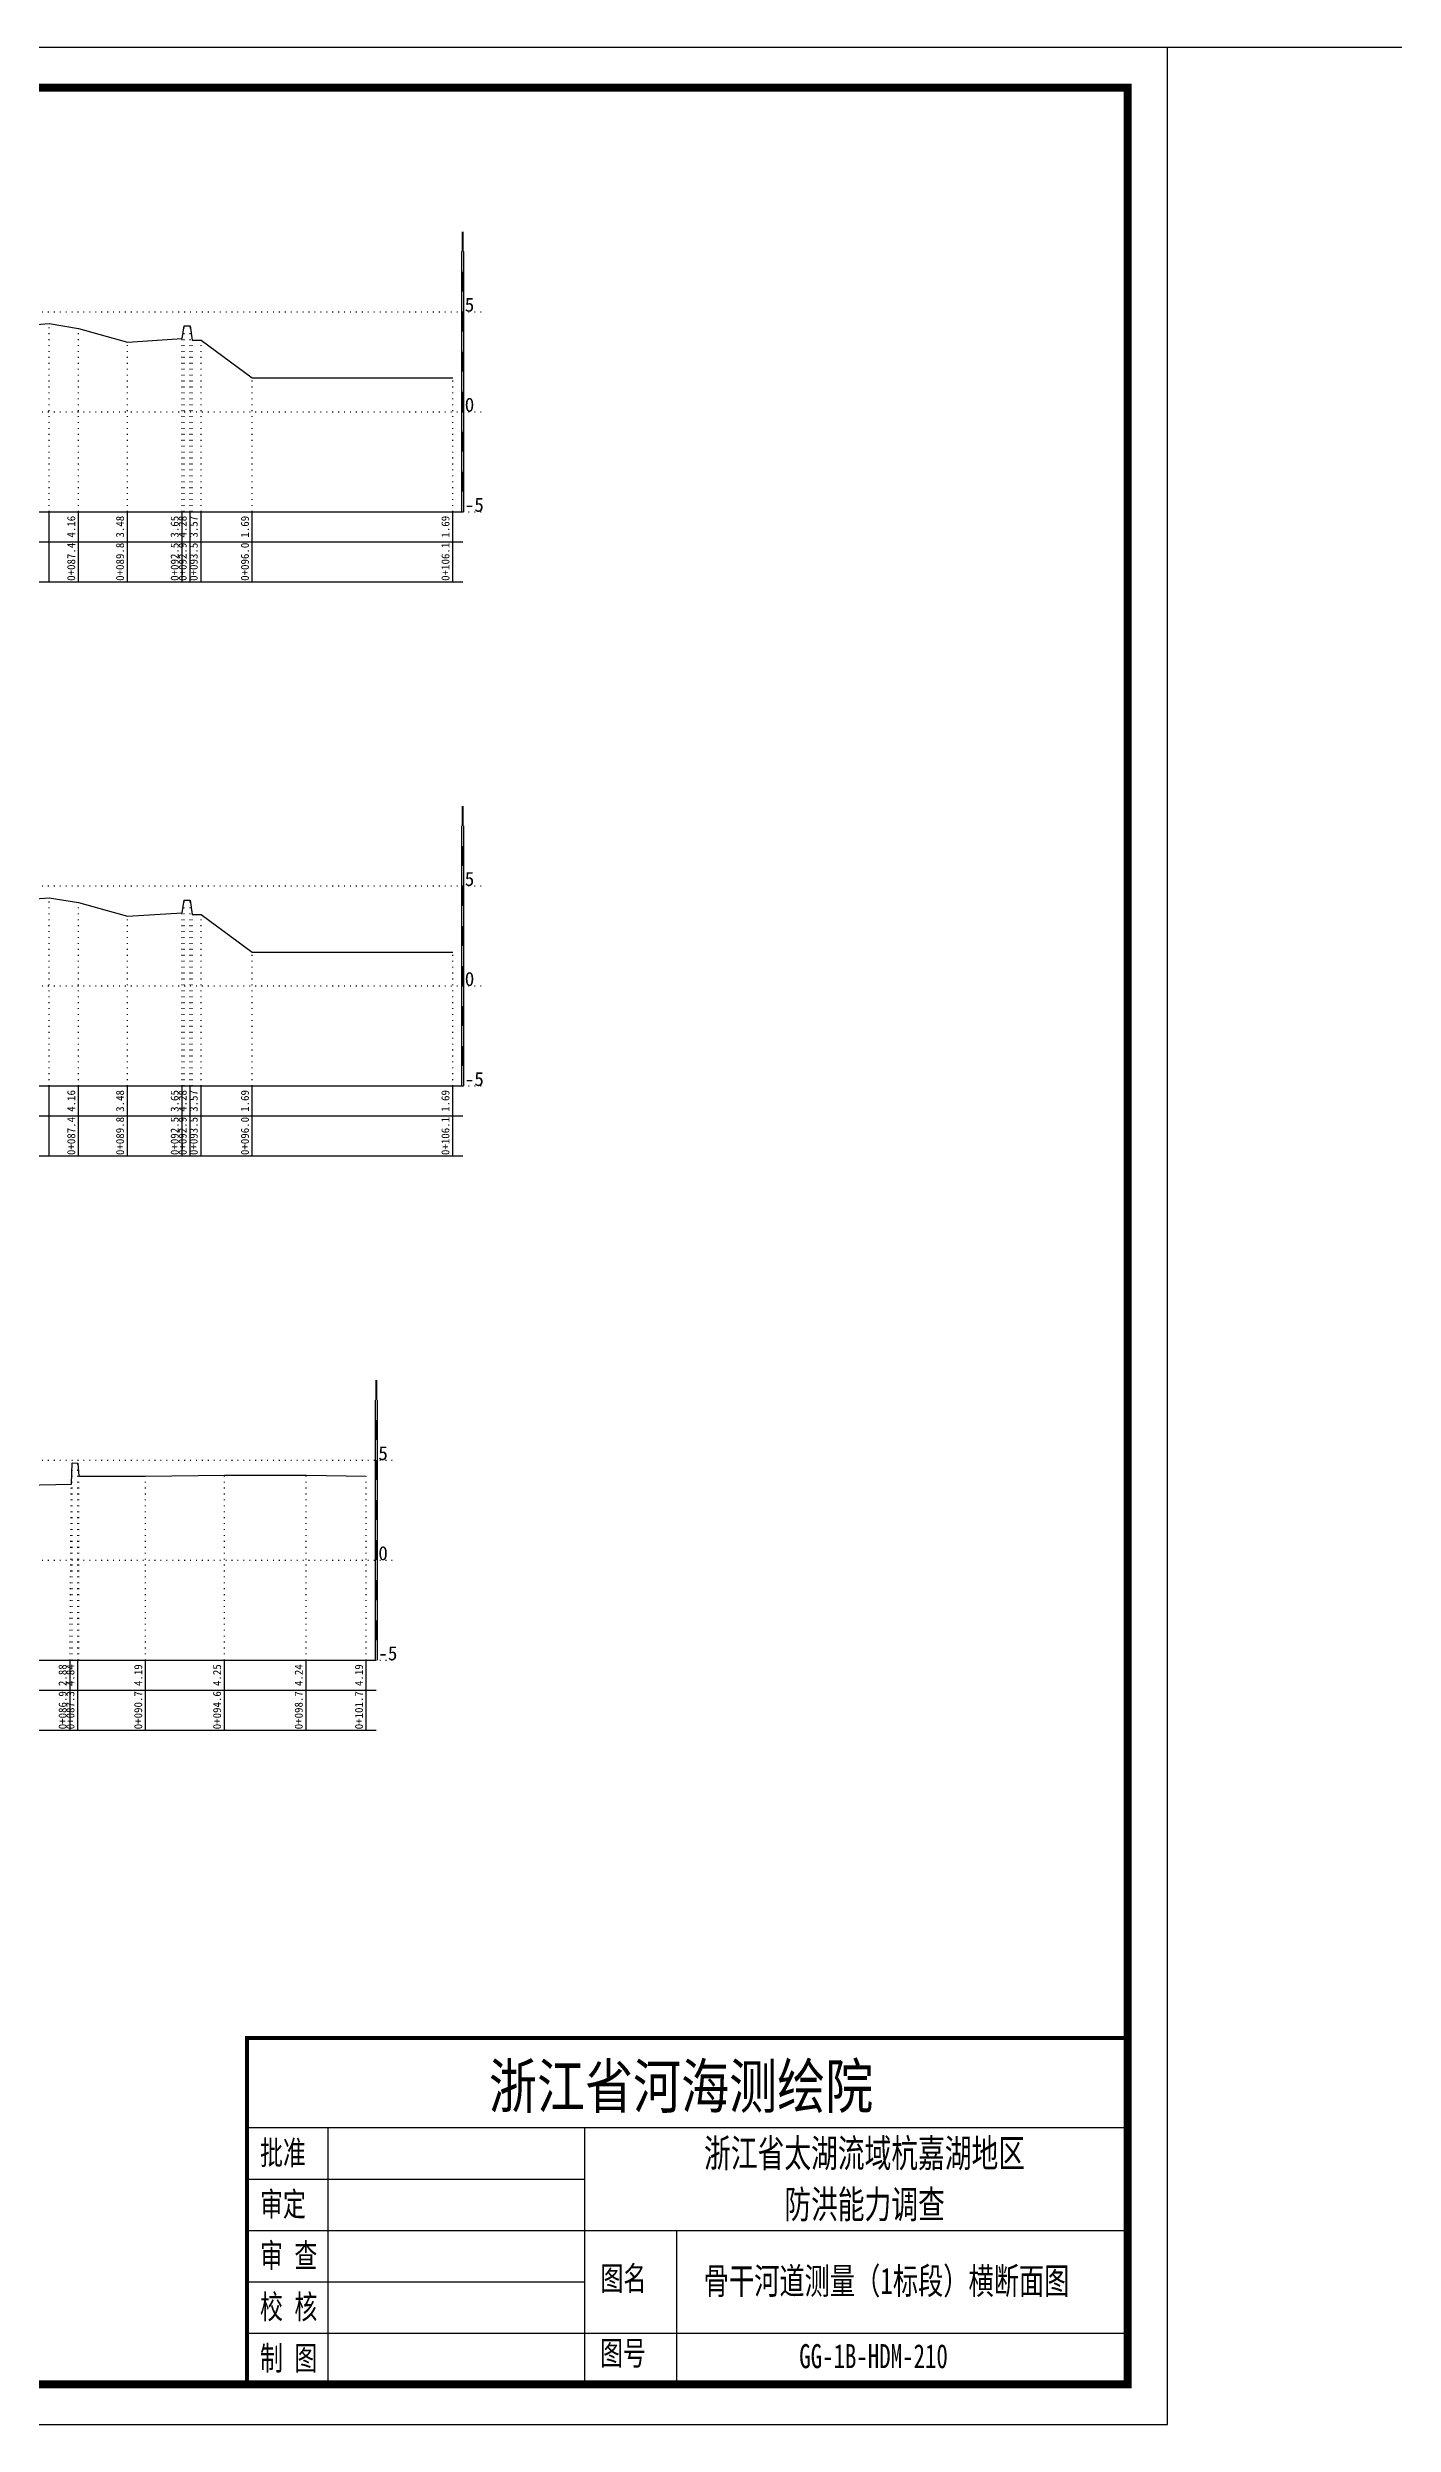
# Model space of a CAD drawing. Header units: millimetres. Extents: x 519117 to 522827, y 3371934 to 3372231.
# Drawn here: x 520336.6 to 520504.8, y 3371934.1 to 3372231.1 of the extents above; entities that cross this region are included whole.
import ezdxf
from ezdxf.enums import TextEntityAlignment as Align

# ---------------------------------------------------------------- set-up
doc = ezdxf.new("R2010")
doc.units = ezdxf.units.MM
doc.header["$LTSCALE"] = 0.4
doc.header["$MEASUREMENT"] = 0
doc.linetypes.add('X4', pattern=[1.6, 0, -1.6])
for name, color, linetype in [('DMX', 1, 'Continuous'), ('TEXT', 7, 'Continuous'), ('zdm1', 5, 'Continuous'), ('ZDMT5', 3, 'Continuous'), ('图框', 7, 'Continuous'), ('比例尺', 3, 'Continuous')]:
    doc.layers.add(name, color=color, linetype=linetype)
doc.styles.add('HDM', font='仿宋_GB2312.ttf')
doc.styles.add('tk2', font='SimSun.ttf', dxfattribs={"width": 0.8})

msp = doc.modelspace()

# ---------------------------------------------------------------- linework, layer by layer
at = {"lineweight": 100, "const_width": 0.5}
msp.add_lwpolyline([(520471.53, 3371982.35), (520361.53, 3371982.35), (520361.53, 3371939.06), (520471.53, 3371939.06), (520471.53, 3371982.35)], dxfattribs=at)
at = {"linetype": 'Continuous', "elevation": 0}
msp.add_lwpolyline([(520361.53, 3371971.15), (520361.53, 3371939.06)], dxfattribs=at)
at = {"layer": 'DMX', "linetype": 'Continuous', "flags": 128}
for points in [[(520330.96, 3372196.14), (520336.81, 3372196.57), (520340.48, 3372195.97), (520346.58, 3372194.27), (520353.41, 3372194.69), (520353.66, 3372196.27), (520354.41, 3372196.27), (520354.68, 3372194.49), (520355.78, 3372194.49), (520362.18, 3372189.79), (520387.23, 3372189.79)], [(520330.96, 3372124.39), (520336.81, 3372124.82), (520340.48, 3372124.22), (520346.58, 3372122.52), (520353.41, 3372122.94), (520353.66, 3372124.52), (520354.41, 3372124.52), (520354.68, 3372122.74), (520355.78, 3372122.74), (520362.18, 3372118.04), (520387.23, 3372118.04)], [(520333.68, 3372051.45), (520339.58, 3372051.54), (520339.66, 3372054.2), (520340.38, 3372054.17), (520340.51, 3372052.55), (520348.86, 3372052.55), (520358.71, 3372052.7), (520368.91, 3372052.67), (520376.43, 3372052.55)]]:
    msp.add_lwpolyline(points, dxfattribs=at)
at = {"layer": 'TEXT', "color": 0}
for p, q in [((520361.53, 3371971.15, 0), (520471.53, 3371971.15, 0)), ((520371.62, 3371971.15, 0), (520371.62, 3371945.48, 0)), ((520403.7, 3371971.15, 0), (520403.7, 3371945.48, 0)), ((520361.53, 3371964.73, 0), (520403.7, 3371964.73, 0)), ((520361.53, 3371958.31, 0), (520403.7, 3371958.31, 0)), ((520403.7, 3371958.31, 0), (520471.53, 3371958.31, 0)), ((520415.18, 3371958.31, 0), (520415.18, 3371939.06, 0)), ((520361.53, 3371951.9, 0), (520403.7, 3371951.9, 0)), ((520361.53, 3371945.48, 0), (520471.53, 3371945.48, 0)), ((520371.62, 3371945.48, 0), (520371.62, 3371939.06, 0)), ((520403.7, 3371945.48, 0), (520403.7, 3371939.06, 0))]:
    msp.add_line(p, q, dxfattribs=at)
at = {"layer": 'zdm1', "linetype": 'Continuous'}
for p, q in [((520388.36, 3372173.06), (520388.36, 3372205.56)), ((520388.61, 3372173.06), (520388.61, 3372205.56)), ((520122.11, 3372173.06), (520388.48, 3372173.06)), ((520110.86, 3372169.31), (520388.48, 3372169.31)), ((520110.86, 3372164.31), (520388.48, 3372164.31)), ((520388.36, 3372101.31), (520388.36, 3372133.81)), ((520388.61, 3372101.31), (520388.61, 3372133.81)), ((520122.11, 3372101.31), (520388.48, 3372101.31)), ((520110.86, 3372097.56), (520388.48, 3372097.56)), ((520110.86, 3372092.56), (520388.48, 3372092.56)), ((520377.56, 3372029.56), (520377.56, 3372062.06)), ((520377.81, 3372029.56), (520377.81, 3372062.06)), ((520122.11, 3372029.56), (520377.68, 3372029.56)), ((520110.86, 3372025.81), (520377.68, 3372025.81)), ((520110.86, 3372020.81), (520377.68, 3372020.81))]:
    msp.add_line(p, q, dxfattribs=at)
at = {"layer": 'zdm1', "linetype": 'X4'}
for p, q in [((520118.36, 3372198.06), (520390.98, 3372198.06)), ((520118.36, 3372185.56), (520390.98, 3372185.56)), ((520118.36, 3372173.06), (520390.98, 3372173.06)), ((520118.36, 3372126.31), (520390.98, 3372126.31)), ((520118.36, 3372113.81), (520390.98, 3372113.81)), ((520118.36, 3372101.31), (520390.98, 3372101.31)), ((520118.36, 3372054.56), (520380.18, 3372054.56)), ((520118.36, 3372042.06), (520380.18, 3372042.06)), ((520118.36, 3372029.56), (520380.18, 3372029.56))]:
    msp.add_line(p, q, dxfattribs=at)
at = {"layer": 'zdm1', "linetype": 'Continuous', "flags": 128}
for points in [[(520388.48, 3372205.56, 0.25, 0.25, 0), (520388.48, 3372208.06, 0.25, 0.25, 0)], [(520388.48, 3372200.56, 0.25, 0.25, 0), (520388.48, 3372203.06, 0.25, 0.25, 0)], [(520388.48, 3372195.56, 0.25, 0.25, 0), (520388.48, 3372198.06, 0.25, 0.25, 0)], [(520388.48, 3372190.56, 0.25, 0.25, 0), (520388.48, 3372193.06, 0.25, 0.25, 0)], [(520388.48, 3372185.56, 0.25, 0.25, 0), (520388.48, 3372188.06, 0.25, 0.25, 0)], [(520388.48, 3372180.56, 0.25, 0.25, 0), (520388.48, 3372183.06, 0.25, 0.25, 0)], [(520388.48, 3372175.56, 0.25, 0.25, 0), (520388.48, 3372178.06, 0.25, 0.25, 0)], [(520388.48, 3372133.81, 0.25, 0.25, 0), (520388.48, 3372136.31, 0.25, 0.25, 0)], [(520388.48, 3372128.81, 0.25, 0.25, 0), (520388.48, 3372131.31, 0.25, 0.25, 0)], [(520388.48, 3372123.81, 0.25, 0.25, 0), (520388.48, 3372126.31, 0.25, 0.25, 0)], [(520388.48, 3372118.81, 0.25, 0.25, 0), (520388.48, 3372121.31, 0.25, 0.25, 0)], [(520388.48, 3372113.81, 0.25, 0.25, 0), (520388.48, 3372116.31, 0.25, 0.25, 0)], [(520388.48, 3372108.81, 0.25, 0.25, 0), (520388.48, 3372111.31, 0.25, 0.25, 0)], [(520388.48, 3372103.81, 0.25, 0.25, 0), (520388.48, 3372106.31, 0.25, 0.25, 0)], [(520377.68, 3372062.06, 0.25, 0.25, 0), (520377.68, 3372064.56, 0.25, 0.25, 0)], [(520377.68, 3372057.06, 0.25, 0.25, 0), (520377.68, 3372059.56, 0.25, 0.25, 0)], [(520377.68, 3372052.06, 0.25, 0.25, 0), (520377.68, 3372054.56, 0.25, 0.25, 0)], [(520377.68, 3372047.06, 0.25, 0.25, 0), (520377.68, 3372049.56, 0.25, 0.25, 0)], [(520377.68, 3372042.06, 0.25, 0.25, 0), (520377.68, 3372044.56, 0.25, 0.25, 0)], [(520377.68, 3372037.06, 0.25, 0.25, 0), (520377.68, 3372039.56, 0.25, 0.25, 0)], [(520377.68, 3372032.06, 0.25, 0.25, 0), (520377.68, 3372034.56, 0.25, 0.25, 0)]]:
    msp.add_lwpolyline(points, format="xyseb", dxfattribs=at)
at = {"layer": 'ZDMT5', "linetype": 'X4'}
for p, q in [((520336.81, 3372173.06), (520336.81, 3372196.57)), ((520340.48, 3372173.06), (520340.48, 3372195.97)), ((520353.41, 3372173.06), (520353.41, 3372194.69)), ((520353.66, 3372173.06), (520353.66, 3372196.27)), ((520354.41, 3372173.06), (520354.41, 3372196.27)), ((520354.68, 3372173.06), (520354.68, 3372194.49)), ((520355.78, 3372173.06), (520355.78, 3372194.49)), ((520346.58, 3372173.06), (520346.58, 3372194.27)), ((520362.18, 3372173.06), (520362.18, 3372189.79)), ((520387.23, 3372173.06), (520387.23, 3372189.79)), ((520336.81, 3372101.31), (520336.81, 3372124.82)), ((520340.48, 3372101.31), (520340.48, 3372124.22)), ((520353.66, 3372101.31), (520353.66, 3372124.52)), ((520354.41, 3372101.31), (520354.41, 3372124.52)), ((520346.58, 3372101.31), (520346.58, 3372122.52)), ((520353.41, 3372101.31), (520353.41, 3372122.94)), ((520354.68, 3372101.31), (520354.68, 3372122.74)), ((520355.78, 3372101.31), (520355.78, 3372122.74)), ((520362.18, 3372101.31), (520362.18, 3372118.04)), ((520387.23, 3372101.31), (520387.23, 3372118.04)), ((520339.66, 3372029.56), (520339.66, 3372054.2)), ((520340.38, 3372029.56), (520340.38, 3372054.17)), ((520340.51, 3372029.56), (520340.51, 3372052.55)), ((520348.86, 3372029.56), (520348.86, 3372052.55)), ((520358.71, 3372029.56), (520358.71, 3372052.7)), ((520368.91, 3372029.56), (520368.91, 3372052.67)), ((520376.43, 3372029.56), (520376.43, 3372052.55)), ((520339.41, 3372029.56), (520339.58, 3372051.54))]:
    msp.add_line(p, q, dxfattribs=at)
at = {"layer": 'ZDMT5', "linetype": 'Continuous'}
for p, q in [((520336.81, 3372164.31), (520336.81, 3372173.06)), ((520340.48, 3372164.31), (520340.48, 3372173.06)), ((520346.58, 3372164.31), (520346.58, 3372173.06)), ((520353.41, 3372164.31), (520353.41, 3372173.06)), ((520354.41, 3372164.31), (520354.41, 3372173.06)), ((520355.78, 3372164.31), (520355.78, 3372173.06)), ((520362.18, 3372164.31), (520362.18, 3372173.06)), ((520387.23, 3372164.31), (520387.23, 3372173.06)), ((520336.81, 3372092.56), (520336.81, 3372101.31)), ((520340.48, 3372092.56), (520340.48, 3372101.31)), ((520346.58, 3372092.56), (520346.58, 3372101.31)), ((520353.41, 3372092.56), (520353.41, 3372101.31)), ((520354.41, 3372092.56), (520354.41, 3372101.31)), ((520355.78, 3372092.56), (520355.78, 3372101.31)), ((520362.18, 3372092.56), (520362.18, 3372101.31)), ((520387.23, 3372092.56), (520387.23, 3372101.31)), ((520339.41, 3372020.81), (520339.41, 3372029.56)), ((520340.38, 3372020.81), (520340.38, 3372029.56)), ((520348.86, 3372020.81), (520348.86, 3372029.56)), ((520358.71, 3372020.81), (520358.71, 3372029.56)), ((520368.91, 3372020.81), (520368.91, 3372029.56)), ((520376.43, 3372020.81), (520376.43, 3372029.56))]:
    msp.add_line(p, q, dxfattribs=at)
at = {"layer": '图框', "flags": 128}
msp.add_lwpolyline([(520056.53, 3371934.06), (520476.53, 3371934.06), (520476.53, 3372231.06), (520056.53, 3372231.06)], close=True, dxfattribs=at)
at = {"layer": '图框', "const_width": 1, "flags": 128}
msp.add_lwpolyline([(520081.53, 3371939.06), (520471.53, 3371939.06), (520471.53, 3372226.06), (520081.53, 3372226.06)], close=True, dxfattribs=at)
at = {"layer": '比例尺', "linetype": 'Continuous'}
msp.add_line((520526.53, 3372231.06), (520476.53, 3372231.06), dxfattribs=at)

# ---------------------------------------------------------------- texts
at = {"layer": 'TEXT', "color": 7, "ltscale": 8, "style": 'tk2'}
for tag, p, s, height, width in [('浙江省河海测绘院', (520391.75, 3371973.58, 0), '（单位名称）', 5.5, 0.8), ('批准', (520363.15, 3371966.52, 0), '批准', 3, 0.7), ('审定', (520363.15, 3371960.1, 0), '审定', 3, 0.7), ('审 查', (520363.15, 3371953.68, 0), '审 查', 3, 0.7), ('图名', (520405.69, 3371950.81, 0), '审查', 3, 0.7), ('校 核', (520363.15, 3371947.27, 0), '校 核', 3, 0.7), ('制 图', (520363.15, 3371940.85, 0), '制 图', 3, 0.7), ('图号', (520405.64, 3371941.48, 0), '图号', 3, 0.7)]:
    msp.add_attdef(tag, p, s, height=height, dxfattribs=dict(at, width=width))
at = {"layer": 'TEXT', "color": 0, "style": 'tk2', "width": 0.7}
for tag, text, height, p in [('浙江省太湖流域杭嘉湖地区', '浙江省太湖流域杭嘉湖地区', 3.5, (520438.68, 3371967.96, -206.67)), ('防洪能力调查', '防洪能力调查', 3.5, (520438.68, 3371961.57, -206.67)), ('骨干河道测量（1标段）横断面图', '骨干河道测量（1标段）横断面图', 3.3, (520441.43, 3371952, -206.67)), ('GG-1B-HDM-210', 'GG-1B-HDM-001', 3, (520439.8, 3371942.6, -206.67))]:
    msp.add_attdef(tag, text=text, height=height, dxfattribs=at).set_placement(p, align=Align.MIDDLE_CENTER)
at = {"layer": 'zdm1', "linetype": 'Continuous', "style": 'HDM'}
for s, p in [('5', (520388.73, 3372198.06)), ('0', (520388.73, 3372185.56)), ('-5', (520388.73, 3372173.06)), ('5', (520388.73, 3372126.31)), ('0', (520388.73, 3372113.81)), ('-5', (520388.73, 3372101.31)), ('5', (520377.93, 3372054.56)), ('0', (520377.93, 3372042.06)), ('-5', (520377.93, 3372029.56))]:
    msp.add_text(s, height=1.75, dxfattribs=at).set_placement(p)
at = {"layer": 'ZDMT5', "linetype": 'Continuous', "style": 'HDM'}
for s, p in [('4.16', (520340.36, 3372171.19)), ('3.48', (520346.46, 3372171.19)), ('3.65', (520353.28, 3372171.19)), ('4.28', (520354.28, 3372171.19)), ('3.57', (520355.66, 3372171.19)), ('1.69', (520362.06, 3372171.19)), ('1.69', (520387.11, 3372171.19)), ('0+087.4', (520340.36, 3372166.81)), ('0+089.8', (520346.46, 3372166.81)), ('0+092.5', (520353.28, 3372166.81)), ('0+092.9', (520354.28, 3372166.81)), ('0+093.5', (520355.66, 3372166.81)), ('0+096.0', (520362.06, 3372166.81)), ('0+106.1', (520387.11, 3372166.81)), ('4.16', (520340.36, 3372099.44)), ('3.48', (520346.46, 3372099.44)), ('3.65', (520353.28, 3372099.44)), ('4.28', (520354.28, 3372099.44)), ('3.57', (520355.66, 3372099.44)), ('1.69', (520362.06, 3372099.44)), ('1.69', (520387.11, 3372099.44)), ('0+087.4', (520340.36, 3372095.06)), ('0+089.8', (520346.46, 3372095.06)), ('0+092.5', (520353.28, 3372095.06)), ('0+092.9', (520354.28, 3372095.06)), ('0+093.5', (520355.66, 3372095.06)), ('0+096.0', (520362.06, 3372095.06)), ('0+106.1', (520387.11, 3372095.06)), ('2.88', (520339.28, 3372027.69)), ('4.84', (520340.26, 3372027.69)), ('4.19', (520348.73, 3372027.69)), ('4.25', (520358.58, 3372027.69)), ('4.24', (520368.78, 3372027.69)), ('4.19', (520376.31, 3372027.69)), ('0+086.9', (520339.28, 3372023.31)), ('0+087.3', (520340.26, 3372023.31)), ('0+090.7', (520348.73, 3372023.31)), ('0+094.6', (520358.58, 3372023.31)), ('0+098.7', (520368.78, 3372023.31)), ('0+101.7', (520376.31, 3372023.31))]:
    msp.add_text(s, height=1, rotation=90, dxfattribs=at).set_placement(p, align=Align.BOTTOM_CENTER)

doc.saveas('drawing.dxf')
